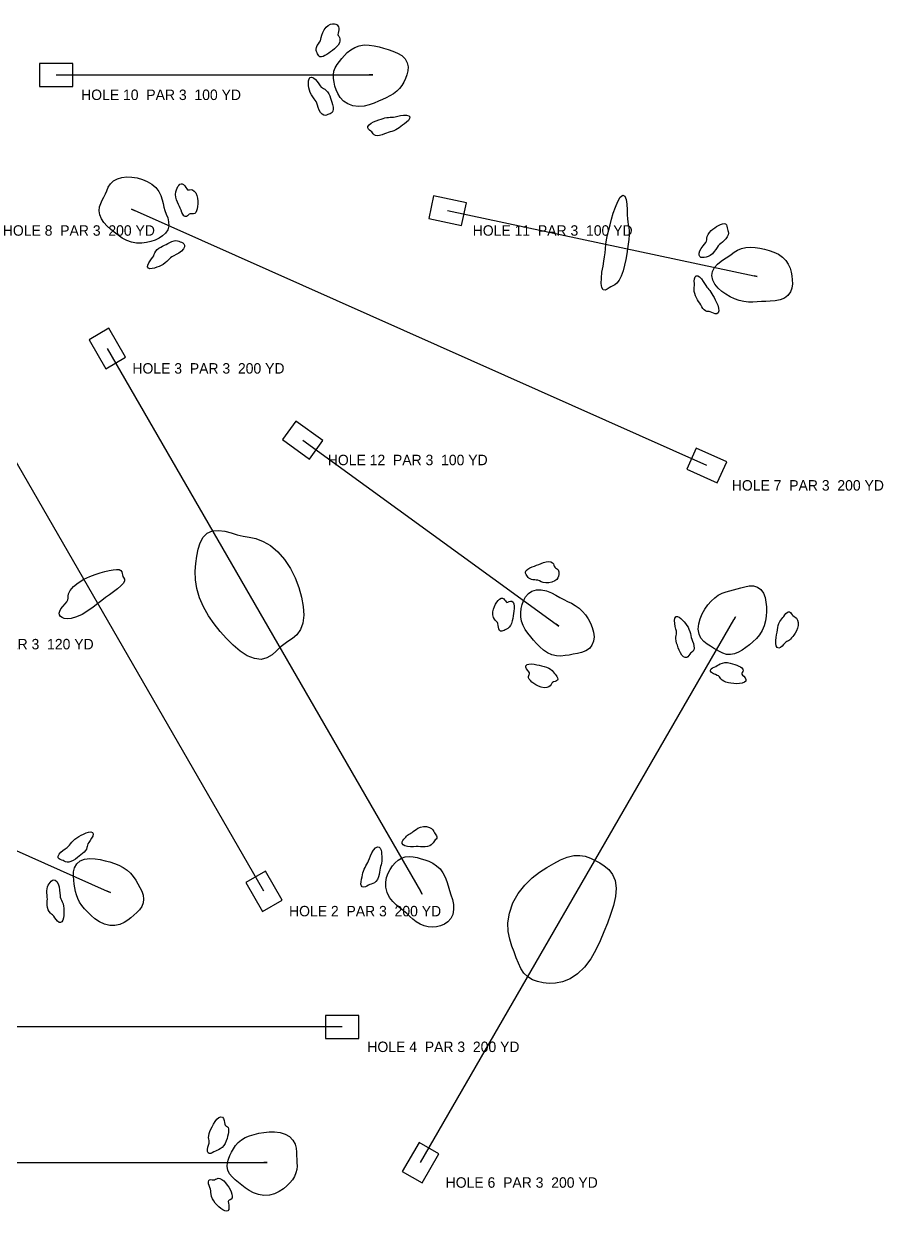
# Model space of a CAD drawing. Extents: x 425811 to 428363, y 1577263 to 1578528.
# Drawn here: x 427540 to 428363, y 1577265 to 1578402 of the extents above; entities that cross this region are included whole.
import ezdxf

# ---------------------------------------------------------------- set-up
doc = ezdxf.new("R2010")
doc.units = 21
for name, color, linetype, true_color in [('L-GOLF-ANNO', 7, 'Continuous', 0xffd23c), ('L-GOLF-BNKR', 7, 'Continuous', 0xd8c088), ('L-GOLF-CL', 7, 'Continuous', 0xffffff), ('L-GOLF-FLAG', 7, 'Continuous', 0xe0262b), ('L-GOLF-GRN', 7, 'Continuous', 0x36b84a), ('L-GOLF-TEE', 7, 'Continuous', 0x8fd16a), ('L-GOLF-WATR', 7, 'Continuous', 0x2b6f9a)]:
    doc.layers.add(name, color=color, linetype=linetype, true_color=true_color)

msp = doc.modelspace()

# ---------------------------------------------------------------- linework, layer by layer
at = {"layer": 'L-GOLF-BNKR'}
for points, elevation in [([(427821.7, 1578372.8), (427821.2, 1578373.8), (427820.7, 1578374.8), (427820.4, 1578375.9), (427820.3, 1578377.3), (427820.7, 1578378.9), (427821.5, 1578380.6), (427822.5, 1578382.3), (427823.5, 1578383.9), (427824.4, 1578385.3), (427824.9, 1578386.8), (427825.3, 1578388.5), (427825.8, 1578390.6), (427826.7, 1578393.1), (427828.1, 1578395.7), (427829.9, 1578398.1), (427832, 1578399.9), (427834.1, 1578401.1), (427836.1, 1578401.5), (427837.8, 1578401.4), (427839.2, 1578401), (427840.4, 1578400.4), (427841.3, 1578399.6), (427841.9, 1578398.5), (427842.2, 1578397.2), (427842.2, 1578395.6), (427841.8, 1578394), (427841.4, 1578392.5), (427841.2, 1578391.3), (427841.4, 1578390.4), (427842, 1578389.5), (427842.7, 1578388.5), (427843.2, 1578387), (427843.2, 1578385.2), (427842.6, 1578383.1), (427841.4, 1578381), (427839.7, 1578379), (427837.8, 1578377.4), (427835.9, 1578376), (427834.2, 1578374.7), (427832.4, 1578373.5), (427830.6, 1578372.2), (427828.8, 1578371), (427827, 1578370.1), (427825.4, 1578369.8), (427824, 1578370), (427823, 1578370.8), (427822.3, 1578371.7), (427821.7, 1578372.8)], 73.4), ([(427832.6, 1578314.9), (427831.5, 1578314.5), (427830.4, 1578314.1), (427829.1, 1578313.8), (427827.7, 1578314), (427826.2, 1578314.9), (427824.7, 1578316.6), (427823.4, 1578318.8), (427822.3, 1578321.3), (427821.6, 1578323.6), (427821, 1578325.5), (427820.3, 1578327), (427819.5, 1578328.3), (427818.4, 1578329.7), (427817.1, 1578331.4), (427815.8, 1578333.4), (427814.8, 1578335.6), (427814, 1578337.9), (427813.5, 1578340.2), (427813.2, 1578342.4), (427813.1, 1578344.7), (427813.2, 1578346.8), (427813.7, 1578348.7), (427814.6, 1578350), (427816, 1578350.4), (427817.7, 1578349.8), (427819.6, 1578348.3), (427821.5, 1578346.2), (427823, 1578344), (427824.3, 1578342.2), (427825.3, 1578340.9), (427826.4, 1578340.1), (427827.5, 1578339.5), (427828.8, 1578338.8), (427830.1, 1578337.7), (427831.4, 1578336.2), (427832.5, 1578334.4), (427833.4, 1578332.5), (427834.1, 1578330.4), (427834.8, 1578328.4), (427835.4, 1578326.3), (427836.1, 1578324.1), (427836.6, 1578321.8), (427836.7, 1578319.7), (427836.5, 1578317.9), (427835.8, 1578316.6), (427834.8, 1578315.8), (427833.7, 1578315.3), (427832.6, 1578314.9)], 73.2), ([(427910, 1578312.3), (427909.8, 1578310.7), (427908.7, 1578308.9), (427906.9, 1578307.2), (427905, 1578305.7), (427903.2, 1578304.3), (427901.6, 1578303.1), (427900, 1578302), (427898.4, 1578300.9), (427896.7, 1578299.9), (427894.8, 1578299.1), (427892.9, 1578298.5), (427891.1, 1578298), (427889.4, 1578297.4), (427887.6, 1578296.8), (427885.7, 1578296), (427883.5, 1578295.2), (427881.2, 1578294.5), (427879, 1578294.3), (427877.2, 1578294.5), (427875.8, 1578295.2), (427875, 1578296.1), (427874.3, 1578297), (427873.7, 1578297.9), (427872.7, 1578298.7), (427871.6, 1578299.6), (427870.5, 1578300.6), (427869.9, 1578301.8), (427870, 1578303.3), (427871.1, 1578304.9), (427873, 1578306.4), (427875.4, 1578307.7), (427877.9, 1578308.7), (427880.3, 1578309.5), (427882.5, 1578310.2), (427884.4, 1578310.8), (427886.3, 1578311.3), (427888.1, 1578311.7), (427889.8, 1578311.9), (427891.4, 1578312), (427892.9, 1578312), (427894.4, 1578312.1), (427896.2, 1578312.5), (427898.5, 1578313), (427901.2, 1578313.6), (427904.1, 1578314.1), (427906.9, 1578314.1), (427909, 1578313.5), (427910, 1578312.3)], 73.8), ([(427693.4, 1578247.6), (427694.6, 1578246.3), (427695.6, 1578244.8), (427696.5, 1578243.5), (427697.3, 1578242.6), (427698.1, 1578242.4), (427699.2, 1578242.5), (427700.6, 1578242.7), (427702.1, 1578242.4), (427703.7, 1578241.3), (427705.2, 1578239.5), (427706.2, 1578237.1), (427706.8, 1578234.4), (427707.1, 1578231.6), (427707, 1578229), (427706.8, 1578226.6), (427706.4, 1578224.4), (427705.9, 1578222.5), (427705.1, 1578220.9), (427704.1, 1578219.9), (427703, 1578219.4), (427701.8, 1578219.4), (427700.7, 1578219.6), (427699.7, 1578219.6), (427698.9, 1578219.3), (427698.1, 1578218.6), (427697.2, 1578217.7), (427696.2, 1578217), (427695, 1578217), (427693.8, 1578217.7), (427692.7, 1578219.1), (427691.7, 1578220.9), (427691, 1578223), (427690.3, 1578224.9), (427689.5, 1578226.7), (427688.6, 1578228.6), (427687.6, 1578230.6), (427686.7, 1578233), (427686, 1578235.5), (427685.8, 1578238.1), (427685.9, 1578240.5), (427686.5, 1578242.6), (427687.2, 1578244.2), (427688, 1578245.6), (427688.9, 1578246.8), (427689.9, 1578247.8), (427691, 1578248.3), (427692.2, 1578248.3), (427693.4, 1578247.6)], 75.2), ([(428118.5, 1578186), (428117.8, 1578181.1), (428116.9, 1578175.9), (428115.8, 1578170.4), (428114.3, 1578164.9), (428112.5, 1578159.9), (428110.5, 1578155.9), (428108.4, 1578153.3), (428106.4, 1578151.7), (428104.5, 1578150.7), (428102.7, 1578149.8), (428100.9, 1578148.6), (428099, 1578147.3), (428097, 1578146.4), (428095.2, 1578146.8), (428094, 1578148.9), (428093.4, 1578152.8), (428093.5, 1578158.1), (428094.1, 1578163.8), (428095.1, 1578169.4), (428096, 1578174.3), (428096.6, 1578178.5), (428097.1, 1578182.3), (428097.4, 1578186.2), (428097.8, 1578190.4), (428098.4, 1578194.8), (428099.3, 1578199.5), (428100.5, 1578204.2), (428101.8, 1578209.1), (428103.2, 1578214.4), (428104.9, 1578220.1), (428106.9, 1578226), (428109.2, 1578231.4), (428111.6, 1578235.5), (428114, 1578237.3), (428115.9, 1578236.6), (428117.3, 1578233.4), (428118, 1578228.7), (428118.2, 1578223.4), (428118.3, 1578218.7), (428118.4, 1578214.8), (428118.8, 1578211.9), (428119.3, 1578209.3), (428119.8, 1578206.5), (428120.1, 1578203.2), (428120.1, 1578199.4), (428119.8, 1578195.1), (428119.2, 1578190.6), (428118.5, 1578186)], 71), ([(428187.7, 1578178.7), (428187, 1578180), (428187.1, 1578181.8), (428187.9, 1578184.1), (428189.2, 1578186.5), (428190.9, 1578188.8), (428192.4, 1578190.6), (428193.5, 1578192.1), (428194.1, 1578193.4), (428194.4, 1578194.6), (428194.5, 1578196.1), (428194.9, 1578197.9), (428195.7, 1578199.8), (428196.9, 1578201.8), (428198.5, 1578203.5), (428200.2, 1578205), (428202, 1578206.2), (428203.8, 1578207.3), (428205.7, 1578208.4), (428207.6, 1578209.4), (428209.4, 1578210), (428211.1, 1578210.3), (428212.4, 1578209.9), (428213.3, 1578209), (428213.8, 1578207.7), (428214.1, 1578206.3), (428214.3, 1578204.9), (428214.5, 1578203.7), (428214.9, 1578202.5), (428215.1, 1578201.1), (428214.9, 1578199.5), (428214.1, 1578197.6), (428212.8, 1578195.7), (428211.1, 1578193.9), (428209.4, 1578192.5), (428207.8, 1578191.3), (428206.5, 1578190.1), (428205.4, 1578188.9), (428204.3, 1578187.3), (428203.1, 1578185.4), (428201.6, 1578183.4), (428199.8, 1578181.4), (428197.8, 1578179.8), (428195.8, 1578178.7), (428193.9, 1578178), (428192.1, 1578177.7), (428190.4, 1578177.6), (428188.9, 1578177.9), (428187.7, 1578178.7)], 70.6), ([(427691.4, 1578192.3), (427692.7, 1578191.7), (427693.8, 1578190.8), (427694.4, 1578189.5), (427694.3, 1578187.9), (427693.3, 1578185.9), (427691.4, 1578183.9), (427689, 1578182), (427686.4, 1578180.5), (427684.1, 1578179.3), (427682.3, 1578178.4), (427681, 1578177.5), (427679.8, 1578176.5), (427678.7, 1578175.2), (427677.3, 1578173.8), (427675.7, 1578172.5), (427673.9, 1578171.2), (427672, 1578170.2), (427670, 1578169.2), (427667.8, 1578168.4), (427665.6, 1578167.6), (427663.3, 1578167.1), (427661.2, 1578167), (427659.7, 1578167.5), (427658.9, 1578168.7), (427659.1, 1578170.5), (427660, 1578172.6), (427661.4, 1578174.6), (427662.8, 1578176.5), (427664, 1578178), (427664.8, 1578179.4), (427665.3, 1578180.8), (427665.9, 1578182.2), (427666.8, 1578183.8), (427668.1, 1578185.3), (427669.8, 1578186.6), (427671.6, 1578187.7), (427673.4, 1578188.6), (427675.2, 1578189.4), (427676.8, 1578190.2), (427678.5, 1578191.1), (427680.4, 1578192.1), (427682.3, 1578193), (427684.3, 1578193.6), (427686, 1578193.9), (427687.6, 1578193.8), (427688.9, 1578193.4), (427690.1, 1578192.9), (427691.4, 1578192.3)], 75), ([(428199.2, 1578125.1), (428197.8, 1578125.7), (428196.7, 1578125.9), (428195.6, 1578126), (428194.5, 1578126.2), (428193.2, 1578126.7), (428192, 1578127.6), (428190.7, 1578129), (428189.6, 1578130.6), (428188.6, 1578132.3), (428187.7, 1578134), (428186.6, 1578135.5), (428185.5, 1578137.2), (428184.5, 1578139.1), (428183.5, 1578141.1), (428182.9, 1578143.2), (428182.5, 1578145.3), (428182.5, 1578147.2), (428182.5, 1578149), (428182.6, 1578150.8), (428182.6, 1578152.8), (428182.5, 1578155), (428182.7, 1578157.2), (428183.3, 1578159.1), (428184.3, 1578160.2), (428185.8, 1578160.2), (428187.6, 1578159.1), (428189.4, 1578157.2), (428191, 1578154.9), (428192.3, 1578152.7), (428193.4, 1578150.9), (428194.4, 1578149.4), (428195.3, 1578148.3), (428196.3, 1578147.2), (428197.3, 1578146), (428198.3, 1578144.6), (428199.3, 1578143.1), (428200.3, 1578141.4), (428201.4, 1578139.5), (428202.6, 1578137.3), (428203.8, 1578134.8), (428205, 1578132.1), (428205.7, 1578129.2), (428205.9, 1578126.7), (428205.3, 1578124.8), (428204.1, 1578123.9), (428202.5, 1578123.8), (428200.8, 1578124.4), (428199.2, 1578125.1)], 69.9), ([(428022.8, 1577872.3), (428022.1, 1577873.2), (428021.4, 1577874.2), (428020.9, 1577875.4), (428020.9, 1577876.7), (428021.6, 1577878.1), (428023, 1577879.4), (428025, 1577880.5), (428027.2, 1577881.5), (428029.4, 1577882.3), (428031.5, 1577883.1), (428033.5, 1577884), (428035.7, 1577884.9), (428038, 1577885.8), (428040.5, 1577886.5), (428043, 1577886.7), (428045.1, 1577886.4), (428046.7, 1577885.5), (428047.6, 1577884.4), (428048.1, 1577883.3), (428048.4, 1577882.2), (428048.9, 1577881.4), (428049.6, 1577880.7), (428050.5, 1577880.1), (428051.4, 1577879.5), (428052.1, 1577878.7), (428052.5, 1577877.7), (428052.7, 1577876.7), (428052.7, 1577875.5), (428052.7, 1577874.3), (428052.4, 1577872.8), (428051.9, 1577871.2), (428050.7, 1577869.6), (428048.8, 1577868.1), (428046.2, 1577866.9), (428043.2, 1577866.3), (428040.3, 1577866.2), (428037.7, 1577866.7), (428035.7, 1577867.4), (428034.1, 1577868.1), (428032.6, 1577868.7), (428031.2, 1577868.9), (428029.7, 1577869.1), (428028, 1577869.2), (428026.5, 1577869.5), (428025.2, 1577870), (428024.2, 1577870.7), (428023.5, 1577871.5), (428022.8, 1577872.3)], 68.4), ([(427598, 1577869.7), (427603.6, 1577872.4), (427608.9, 1577874.4), (427613.7, 1577875.8), (427618.1, 1577877), (427622.2, 1577878), (427625.9, 1577878.8), (427629.3, 1577879.2), (427631.9, 1577879), (427633.5, 1577878.1), (427634.4, 1577876.8), (427634.6, 1577875.3), (427634.8, 1577873.8), (427635.3, 1577872.5), (427636, 1577871.3), (427636.7, 1577869.9), (427636.8, 1577868.2), (427635.8, 1577866), (427633.5, 1577863.3), (427630.2, 1577860.4), (427626.3, 1577857.6), (427622.4, 1577854.9), (427618.7, 1577852.3), (427615.2, 1577849.5), (427611.4, 1577846.4), (427607, 1577842.9), (427601.9, 1577839.4), (427596.3, 1577836.1), (427590.8, 1577833.6), (427585.9, 1577832.1), (427582, 1577831.7), (427579.1, 1577832.1), (427577.1, 1577833), (427575.7, 1577834.2), (427574.7, 1577835.6), (427574.4, 1577837.2), (427574.8, 1577839.1), (427576, 1577841.3), (427577.9, 1577843.7), (427579.9, 1577846.1), (427581.6, 1577848.1), (427582.6, 1577849.9), (427582.9, 1577851.6), (427582.8, 1577853.5), (427583.3, 1577855.9), (427584.9, 1577859.1), (427588, 1577862.7), (427592.6, 1577866.3), (427598, 1577869.7)], 71.8), ([(427997, 1577820), (427996, 1577820.7), (427995.3, 1577822.1), (427994.9, 1577823.8), (427994.7, 1577825.6), (427994.4, 1577827.2), (427994, 1577828.3), (427993.2, 1577829.2), (427992.2, 1577830.1), (427991.1, 1577831.4), (427990.2, 1577833.2), (427989.7, 1577835.6), (427989.7, 1577838.4), (427990.2, 1577841.1), (427991.1, 1577843.7), (427992.2, 1577846), (427993.5, 1577847.9), (427994.8, 1577849.5), (427996.1, 1577850.8), (427997.5, 1577851.5), (427998.8, 1577851.6), (428000, 1577851.1), (428000.9, 1577850.1), (428001.7, 1577848.9), (428002.4, 1577848), (428003.1, 1577847.6), (428004, 1577847.8), (428005.2, 1577848.3), (428006.5, 1577848.8), (428007.9, 1577848.7), (428009, 1577847.9), (428009.8, 1577846.3), (428010.1, 1577844.1), (428010, 1577841.7), (428009.7, 1577839.3), (428009.4, 1577836.9), (428009, 1577834.6), (428008.7, 1577832.2), (428008.1, 1577829.8), (428007.4, 1577827.5), (428006.4, 1577825.4), (428005.2, 1577823.9), (428003.9, 1577822.7), (428002.7, 1577822), (428001.5, 1577821.4), (428000.3, 1577820.8), (427999.2, 1577820.2), (427998.1, 1577819.9), (427997, 1577820)], 69), ([(428273.5, 1577838.5), (428274.5, 1577837.8), (428275.4, 1577836.8), (428276.1, 1577835.8), (428277, 1577834.9), (428278, 1577834.2), (428279.2, 1577833.5), (428280.4, 1577832.4), (428281.4, 1577830.7), (428281.9, 1577828.4), (428281.9, 1577825.6), (428281.3, 1577822.8), (428280.3, 1577820.2), (428279.1, 1577818.1), (428277.8, 1577816.3), (428276.7, 1577814.8), (428275.7, 1577813.5), (428274.7, 1577812.4), (428273.7, 1577811.5), (428272.8, 1577810.9), (428271.9, 1577810.4), (428271, 1577810.1), (428270.1, 1577809.5), (428269.2, 1577808.6), (428268, 1577807.2), (428266.6, 1577805.7), (428265.1, 1577804.4), (428263.4, 1577803.8), (428262, 1577804.3), (428261, 1577805.9), (428260.5, 1577808.3), (428260.5, 1577811.1), (428260.8, 1577814), (428261.3, 1577816.6), (428261.7, 1577819), (428262.1, 1577821.2), (428262.4, 1577823.4), (428262.9, 1577825.5), (428263.6, 1577827.5), (428264.4, 1577829.2), (428265.4, 1577830.7), (428266.4, 1577831.9), (428267.3, 1577833), (428268.3, 1577834.2), (428269.2, 1577835.5), (428270.2, 1577836.8), (428271.3, 1577837.9), (428272.4, 1577838.5), (428273.5, 1577838.5)], 66.8), ([(428178.1, 1577797.9), (428177.3, 1577796.7), (428176.4, 1577795.5), (428175.2, 1577794.7), (428173.7, 1577794.7), (428172.2, 1577795.5), (428170.6, 1577797.2), (428169.2, 1577799.4), (428168.1, 1577801.8), (428167.1, 1577804.2), (428166.3, 1577806.5), (428165.6, 1577808.6), (428165.2, 1577810.7), (428164.9, 1577812.7), (428164.9, 1577814.4), (428165.1, 1577816), (428165.4, 1577817.3), (428165.5, 1577818.6), (428165.4, 1577820.1), (428164.9, 1577822), (428164.3, 1577824.6), (428163.8, 1577827.5), (428163.6, 1577830.3), (428164, 1577832.6), (428165, 1577834), (428166.4, 1577834.2), (428168.1, 1577833.5), (428169.7, 1577832.2), (428171.3, 1577830.6), (428172.7, 1577828.9), (428174.1, 1577827.3), (428175.3, 1577825.6), (428176.5, 1577823.8), (428177.4, 1577821.8), (428178.1, 1577819.7), (428178.7, 1577817.7), (428179.1, 1577815.8), (428179.5, 1577814), (428180.1, 1577812.3), (428180.9, 1577810.4), (428181.6, 1577808.3), (428182.2, 1577806), (428182.4, 1577803.9), (428182.2, 1577802.2), (428181.5, 1577801), (428180.6, 1577800.2), (428179.7, 1577799.6), (428178.8, 1577798.9), (428178.1, 1577797.9)], 67.5), ([(428228.1, 1577778.9), (428228.8, 1577778), (428230, 1577776.9), (428231.2, 1577775.4), (428231.9, 1577773.9), (428231.7, 1577772.3), (428230.5, 1577771.1), (428228.4, 1577770.2), (428225.9, 1577769.8), (428223.1, 1577769.7), (428220.3, 1577769.9), (428217.6, 1577770.2), (428215.1, 1577770.7), (428212.8, 1577771.3), (428210.8, 1577772.1), (428209.2, 1577773.1), (428208, 1577774.3), (428207.2, 1577775.3), (428206.6, 1577776.3), (428205.7, 1577777.1), (428204.5, 1577777.7), (428202.8, 1577778.4), (428200.8, 1577779.3), (428199.1, 1577780.4), (428198.1, 1577781.6), (428197.9, 1577782.8), (428198.6, 1577783.9), (428199.9, 1577784.8), (428201.5, 1577785.6), (428203, 1577786.3), (428204.4, 1577787.1), (428205.8, 1577787.9), (428207.4, 1577788.8), (428209.4, 1577789.5), (428211.7, 1577789.9), (428214.3, 1577789.9), (428216.8, 1577789.5), (428219.2, 1577788.9), (428221.3, 1577788.2), (428223.3, 1577787.4), (428225.1, 1577786.6), (428226.7, 1577785.8), (428228.1, 1577784.8), (428228.9, 1577783.7), (428229.2, 1577782.6), (428228.9, 1577781.5), (428228.4, 1577780.6), (428228, 1577779.7), (428228.1, 1577778.9)], 67.2), ([(428051.4, 1577773.2), (428050.4, 1577772.5), (428049.1, 1577771.9), (428047.8, 1577771.4), (428046.8, 1577770.9), (428046.1, 1577770.1), (428045.5, 1577769), (428044.6, 1577767.8), (428043.2, 1577766.7), (428041.2, 1577766), (428038.7, 1577765.9), (428035.9, 1577766.4), (428033.2, 1577767.3), (428030.8, 1577768.6), (428028.7, 1577770), (428027, 1577771.3), (428025.6, 1577772.7), (428024.5, 1577774), (428023.8, 1577775.3), (428023.7, 1577776.5), (428023.9, 1577777.6), (428024.4, 1577778.5), (428024.7, 1577779.3), (428024.7, 1577780.1), (428024.1, 1577781), (428023, 1577782.3), (428021.9, 1577783.8), (428021.2, 1577785.4), (428021.3, 1577786.9), (428022.3, 1577788), (428024.2, 1577788.5), (428026.6, 1577788.6), (428029.1, 1577788.3), (428031.6, 1577787.9), (428034, 1577787.4), (428036.3, 1577786.9), (428038.7, 1577786.3), (428041, 1577785.7), (428043.1, 1577784.7), (428044.9, 1577783.6), (428046.4, 1577782.3), (428047.4, 1577781), (428048.3, 1577779.8), (428049.1, 1577778.7), (428050.1, 1577777.6), (428051, 1577776.5), (428051.6, 1577775.3), (428051.8, 1577774.2), (428051.4, 1577773.2)], 68.3), ([(427905.3, 1577622), (427906.2, 1577622.9), (427907, 1577623.8), (427907.9, 1577624.6), (427908.8, 1577625.3), (427910, 1577626), (427911.1, 1577626.6), (427912.3, 1577627.3), (427913.4, 1577628.1), (427914.5, 1577629.1), (427916, 1577630.3), (427917.9, 1577631.5), (427920.4, 1577632.5), (427923.3, 1577633), (427926.2, 1577632.9), (427928.8, 1577632.2), (427930.8, 1577631), (427932.2, 1577629.7), (427933, 1577628.3), (427933.7, 1577627.1), (427934.3, 1577626), (427935, 1577625), (427935.6, 1577624), (427935.9, 1577623), (427935.8, 1577622), (427935.3, 1577621), (427934.5, 1577620.1), (427933.7, 1577619.2), (427933, 1577618.4), (427932.4, 1577617.4), (427931.6, 1577616.4), (427930.6, 1577615.4), (427929.1, 1577614.5), (427927.1, 1577613.9), (427924.9, 1577613.6), (427922.6, 1577613.6), (427920.4, 1577613.7), (427918.2, 1577613.8), (427916, 1577613.8), (427913.5, 1577613.7), (427910.8, 1577613.7), (427908, 1577613.9), (427905.4, 1577614.5), (427903.6, 1577615.5), (427902.6, 1577616.9), (427902.6, 1577618.3), (427903.3, 1577619.7), (427904.3, 1577620.9), (427905.3, 1577622)], 69), ([(427575.4, 1577601.3), (427574.2, 1577602), (427573.4, 1577603.1), (427573.4, 1577604.6), (427574.2, 1577606.4), (427575.9, 1577608.4), (427577.9, 1577610.2), (427580, 1577611.7), (427581.9, 1577613), (427583.3, 1577614.1), (427584.3, 1577615.2), (427585.3, 1577616.5), (427586.4, 1577617.9), (427587.7, 1577619.3), (427589.3, 1577620.8), (427591.1, 1577622.1), (427593, 1577623.4), (427595.2, 1577624.6), (427597.5, 1577625.8), (427600, 1577626.9), (427602.4, 1577627.7), (427604.6, 1577627.8), (427606.1, 1577627.2), (427606.8, 1577625.9), (427606.5, 1577623.9), (427605.4, 1577621.7), (427604.1, 1577619.6), (427602.8, 1577617.8), (427601.8, 1577616.4), (427601.4, 1577615.2), (427601.2, 1577614), (427600.9, 1577612.8), (427600.4, 1577611.4), (427599.5, 1577609.9), (427598.2, 1577608.5), (427596.7, 1577607.2), (427595.1, 1577605.9), (427593.4, 1577604.6), (427591.7, 1577603.3), (427589.8, 1577601.9), (427587.7, 1577600.6), (427585.6, 1577599.6), (427583.6, 1577599), (427581.8, 1577599), (427580.3, 1577599.3), (427579.1, 1577599.8), (427578, 1577600.4), (427576.7, 1577600.9), (427575.4, 1577601.3)], 69.6), ([(427865.9, 1577574.9), (427864.6, 1577575.1), (427863.7, 1577576.2), (427863.3, 1577577.9), (427863.4, 1577580.1), (427863.7, 1577582.5), (427864.3, 1577584.7), (427864.8, 1577586.7), (427865.2, 1577588.6), (427865.7, 1577590.4), (427866.4, 1577592.1), (427867.2, 1577593.8), (427868, 1577595.4), (427869, 1577596.9), (427869.8, 1577598.4), (427870.6, 1577600.1), (427871.4, 1577602.3), (427872.4, 1577604.9), (427873.8, 1577607.7), (427875.4, 1577610.4), (427877.3, 1577612.5), (427879.1, 1577613.5), (427880.7, 1577613.3), (427881.8, 1577612.2), (427882.5, 1577610.4), (427882.8, 1577608.3), (427883.1, 1577606.4), (427883.2, 1577604.7), (427883.4, 1577603.1), (427883.4, 1577601.5), (427883.3, 1577599.8), (427883, 1577598), (427882.5, 1577596.3), (427882, 1577594.6), (427881.6, 1577593), (427881.4, 1577591.3), (427881.1, 1577589.3), (427880.7, 1577587.1), (427880, 1577584.7), (427879, 1577582.4), (427877.6, 1577580.5), (427876.1, 1577579.1), (427874.6, 1577578.3), (427873.1, 1577577.8), (427871.8, 1577577.4), (427870.5, 1577576.8), (427869, 1577576), (427867.5, 1577575.3), (427865.9, 1577574.9)], 69.3), ([(427574.2, 1577541.2), (427572.7, 1577542.3), (427571.4, 1577543.9), (427570.1, 1577545.6), (427569.1, 1577547.1), (427568, 1577548.3), (427567, 1577549.2), (427565.9, 1577550.2), (427564.8, 1577551.6), (427563.8, 1577553.3), (427563.2, 1577555.4), (427562.9, 1577557.7), (427562.8, 1577559.8), (427562.9, 1577561.8), (427563, 1577563.6), (427562.9, 1577565.3), (427562.7, 1577567.3), (427562.5, 1577569.4), (427562.5, 1577571.5), (427562.7, 1577573.5), (427563.2, 1577575.3), (427563.9, 1577576.8), (427564.7, 1577578.1), (427565.6, 1577579.4), (427566.6, 1577580.6), (427567.8, 1577581.6), (427569.1, 1577582.1), (427570.6, 1577581.8), (427572, 1577580.4), (427573.3, 1577578.1), (427574.2, 1577575.2), (427574.7, 1577572.1), (427575, 1577569.3), (427575.1, 1577567.1), (427575.4, 1577565.4), (427575.8, 1577563.9), (427576.5, 1577562.5), (427577.3, 1577560.8), (427578, 1577558.9), (427578.5, 1577556.8), (427578.8, 1577554.7), (427578.9, 1577552.5), (427578.8, 1577550.2), (427578.7, 1577547.9), (427578.4, 1577545.6), (427577.8, 1577543.4), (427576.9, 1577541.8), (427575.7, 1577541), (427574.2, 1577541.2)], 69.7), ([(427716.9, 1577320.5), (427716.3, 1577321.9), (427716.3, 1577323.9), (427716.8, 1577326.1), (427717.3, 1577328.1), (427717.8, 1577329.8), (427717.9, 1577331.2), (427717.8, 1577332.4), (427717.6, 1577333.7), (427717.4, 1577335.2), (427717.5, 1577337), (427718, 1577339), (427718.7, 1577341.1), (427719.6, 1577343.3), (427720.7, 1577345.6), (427722, 1577348), (427723.6, 1577350.5), (427725.4, 1577352.7), (427727.3, 1577354.3), (427729.1, 1577355), (427730.7, 1577354.7), (427731.8, 1577353.4), (427732.3, 1577351.6), (427732.6, 1577349.6), (427732.8, 1577348.1), (427733.1, 1577347), (427733.8, 1577346.5), (427734.6, 1577346.1), (427735.5, 1577345.6), (427736.2, 1577344.8), (427736.6, 1577343.5), (427736.6, 1577342), (427736.4, 1577340.2), (427736.1, 1577338.4), (427735.6, 1577336.4), (427735.1, 1577334.3), (427734.3, 1577332), (427733.3, 1577329.7), (427731.9, 1577327.6), (427730.3, 1577325.8), (427728.6, 1577324.4), (427726.9, 1577323.6), (427725.4, 1577322.9), (427723.9, 1577322.3), (427722.5, 1577321.5), (427720.9, 1577320.7), (427719.4, 1577320), (427717.9, 1577319.9), (427716.9, 1577320.5)], 67.1), ([(427736.7, 1577270.5), (427736.9, 1577268.3), (427736.7, 1577266.4), (427735.9, 1577265.1), (427734.5, 1577264.7), (427732.8, 1577265), (427731, 1577266), (427729.1, 1577267.4), (427727.3, 1577268.9), (427725.5, 1577270.6), (427723.8, 1577272.4), (427722.3, 1577274.5), (427721.1, 1577276.7), (427720.2, 1577278.8), (427719.8, 1577280.9), (427719.6, 1577282.7), (427719.4, 1577284.3), (427719.1, 1577285.8), (427718.6, 1577287.4), (427717.9, 1577289.2), (427717.4, 1577291), (427717.2, 1577292.8), (427717.5, 1577294.1), (427718.3, 1577294.8), (427719.5, 1577295), (427720.8, 1577294.9), (427722, 1577294.8), (427723, 1577294.9), (427724, 1577295.3), (427725.2, 1577295.8), (427726.5, 1577296.2), (427728.2, 1577296), (427730, 1577295.2), (427731.9, 1577293.8), (427733.6, 1577291.9), (427735.2, 1577289.8), (427736.7, 1577287.6), (427737.9, 1577285.4), (427738.9, 1577283.2), (427739.7, 1577281.1), (427740, 1577279.1), (427739.8, 1577277.5), (427739, 1577276.3), (427738, 1577275.6), (427737, 1577275.2), (427736.3, 1577274.7), (427736.1, 1577273.9), (427736.3, 1577272.4), (427736.7, 1577270.5)], 67.7)]:
    msp.add_lwpolyline(points, close=True, dxfattribs=dict(at, elevation=elevation))
at = {"layer": 'L-GOLF-CL'}
for p, q in [((427571.3, 1578352.5, 74.2), (427871.3, 1578352.5, 75.6)), ((428194.4, 1577978.6, 70.1), (427646.3, 1578222.6, 76)), ((427946.3, 1578222.6, 74.8), (428239.7, 1578160.2, 71.3)), ((427770.4, 1577571, 71.6), (427470.4, 1578090.6, 72.2)), ((427620.4, 1578090.6, 74.9), (427920.4, 1577571, 70.7)), ((427807.5, 1578002.9, 75.3), (428050.2, 1577826.6, 69.8)), ((427920.4, 1577311.2, 68.9), (428220.4, 1577830.8, 69)), ((427072.3, 1577815.1, 73.1), (427620.4, 1577571, 70.9)), ((427845.4, 1577441.1, 69.4), (427245.4, 1577441.1, 75)), ((427170.4, 1577311.2, 76.2), (427770.4, 1577311.2, 69.2))]:
    msp.add_line(p, q, dxfattribs=at)
at = {"layer": 'L-GOLF-FLAG'}
for p, q in [((427871.3, 1578352.5, 75.6), (427871.3, 1578352.5, 83.6)), ((427646.3, 1578222.6, 76), (427646.3, 1578222.6, 84)), ((428239.7, 1578160.2, 71.3), (428239.7, 1578160.2, 79.3)), ((428050.2, 1577826.6, 69.8), (428050.2, 1577826.6, 77.8)), ((428220.4, 1577830.8, 69), (428220.4, 1577830.8, 77)), ((427620.4, 1577571, 70.9), (427620.4, 1577571, 78.9)), ((427920.4, 1577571, 70.7), (427920.4, 1577571, 78.7)), ((427770.4, 1577311.2, 69.2), (427770.4, 1577311.2, 77.2))]:
    msp.add_line(p, q, dxfattribs=at)
for points in [[(427871.3, 1578352.5, 83.6), (427874.5, 1578352.5, 82.6), (427871.3, 1578352.5, 81.6)], [(427646.3, 1578222.6, 84), (427643.4, 1578223.9, 83), (427646.3, 1578222.6, 82)], [(428239.7, 1578160.2, 79.3), (428242.8, 1578159.5, 78.3), (428239.7, 1578160.2, 77.3)], [(428050.2, 1577826.6, 77.8), (428052.8, 1577824.7, 76.8), (428050.2, 1577826.6, 75.8)], [(428220.4, 1577830.8, 77), (428222, 1577833.6, 76), (428220.4, 1577830.8, 75)], [(427620.4, 1577571, 78.9), (427623.3, 1577569.7, 77.9), (427620.4, 1577571, 76.9)], [(427920.4, 1577571, 78.7), (427922, 1577568.2, 77.7), (427920.4, 1577571, 76.7)], [(427770.4, 1577311.2, 77.2), (427773.6, 1577311.2, 76.2), (427770.4, 1577311.2, 75.2)]]:
    msp.add_3dface(points, dxfattribs=at)
at = {"layer": 'L-GOLF-GRN'}
for points, elevation in [([(427907.3, 1578352.5), (427905.9, 1578349), (427904.2, 1578345.6), (427902.3, 1578342.5), (427900.1, 1578339.6), (427897.5, 1578336.9), (427894.4, 1578334.5), (427891, 1578332.5), (427887.4, 1578330.7), (427883.8, 1578329.1), (427880, 1578327.4), (427875.9, 1578325.6), (427871.3, 1578323.9), (427866.2, 1578322.7), (427860.9, 1578322.2), (427855.5, 1578322.9), (427850.6, 1578324.7), (427846.6, 1578327.4), (427843.5, 1578330.9), (427841.3, 1578334.6), (427839.7, 1578338.3), (427838.4, 1578341.9), (427837.5, 1578345.5), (427836.9, 1578349), (427836.9, 1578352.5), (427837.4, 1578356), (427838.7, 1578359.3), (427840.5, 1578362.4), (427842.6, 1578365.4), (427844.9, 1578368.2), (427847.4, 1578371.1), (427850.2, 1578373.9), (427853.5, 1578376.5), (427857.3, 1578378.8), (427861.7, 1578380.4), (427866.4, 1578381.2), (427871.3, 1578381.1), (427876, 1578380.5), (427880.6, 1578379.4), (427885, 1578378.2), (427889.4, 1578376.9), (427893.9, 1578375.4), (427898.3, 1578373.5), (427902.3, 1578371), (427905.5, 1578367.8), (427907.6, 1578364.2), (427908.4, 1578360.2), (427908.2, 1578356.3), (427907.3, 1578352.5)], 75.6), ([(427617.1, 1578235.6), (427618.5, 1578238.6), (427619.8, 1578241.7), (427621.3, 1578245), (427623.4, 1578248.2), (427626.3, 1578251), (427630, 1578253.1), (427634.3, 1578254.4), (427639.1, 1578254.9), (427644, 1578254.7), (427649, 1578253.9), (427654, 1578252.5), (427658.7, 1578250.5), (427663.1, 1578247.9), (427666.8, 1578244.6), (427669.8, 1578240.9), (427671.8, 1578237), (427673, 1578233.1), (427673.8, 1578229.4), (427674.6, 1578226), (427675.6, 1578222.7), (427676.9, 1578219.3), (427678.2, 1578215.7), (427679.1, 1578211.8), (427679.2, 1578208), (427678.2, 1578204.3), (427676.2, 1578201), (427673.4, 1578198.4), (427669.9, 1578196.2), (427666.2, 1578194.4), (427662.1, 1578193), (427657.8, 1578192), (427653.3, 1578191.4), (427648.5, 1578191.5), (427643.7, 1578192.5), (427639, 1578194.1), (427634.7, 1578196.4), (427630.7, 1578199.1), (427627, 1578201.9), (427623.5, 1578204.8), (427620.2, 1578207.9), (427617.2, 1578211.2), (427614.8, 1578214.8), (427613.1, 1578218.6), (427612.6, 1578222.5), (427613, 1578226.2), (427614.1, 1578229.6), (427615.6, 1578232.7), (427617.1, 1578235.6)], 76), ([(428276.4, 1578152.4), (428275.9, 1578148.5), (428274.6, 1578144.8), (428272.2, 1578141.5), (428268.8, 1578138.9), (428264.6, 1578137.1), (428259.9, 1578136.2), (428255.3, 1578135.8), (428250.9, 1578135.6), (428246.8, 1578135.5), (428242.8, 1578135.3), (428238.6, 1578135.1), (428234.4, 1578135.1), (428229.9, 1578135.5), (428225.5, 1578136.5), (428221.1, 1578138.1), (428216.9, 1578140.1), (428212.8, 1578142.5), (428208.9, 1578145.3), (428205.3, 1578148.5), (428202.2, 1578152.1), (428200.1, 1578156.1), (428199.3, 1578160.4), (428199.9, 1578164.5), (428201.9, 1578168.2), (428204.8, 1578171.4), (428208.1, 1578174.1), (428211.5, 1578176.4), (428214.7, 1578178.5), (428217.7, 1578180.6), (428220.7, 1578182.8), (428224, 1578184.7), (428227.8, 1578186.3), (428231.9, 1578187.3), (428236.3, 1578187.6), (428240.8, 1578187.4), (428245.3, 1578186.7), (428249.8, 1578185.7), (428254.3, 1578184.5), (428258.7, 1578182.9), (428263, 1578180.8), (428266.9, 1578178.1), (428270.1, 1578175), (428272.5, 1578171.4), (428274.2, 1578167.6), (428275.2, 1578163.8), (428275.9, 1578160.1), (428276.3, 1578156.3), (428276.4, 1578152.4)], 71.3), ([(428082, 1577803.5), (428078.5, 1577801.2), (428074.6, 1577799.7), (428070.6, 1577798.7), (428066.6, 1577797.9), (428062.8, 1577797.2), (428058.9, 1577796.6), (428054.8, 1577796.2), (428050.5, 1577796.5), (428046.1, 1577797.5), (428041.9, 1577799.3), (428038, 1577801.9), (428034.5, 1577805), (428031.4, 1577808.2), (428028.6, 1577811.4), (428025.8, 1577814.7), (428023.1, 1577818.1), (428020.6, 1577821.7), (428018.5, 1577825.6), (428017.1, 1577829.6), (428016.4, 1577833.7), (428016.3, 1577837.7), (428016.8, 1577841.6), (428017.7, 1577845.5), (428019, 1577849.2), (428020.9, 1577852.8), (428023.6, 1577856), (428027, 1577858.3), (428031.3, 1577859.6), (428036, 1577859.7), (428041, 1577858.6), (428045.6, 1577856.7), (428049.9, 1577854.5), (428053.8, 1577852.3), (428057.4, 1577850.3), (428061.1, 1577848.5), (428064.8, 1577846.7), (428068.5, 1577844.5), (428072.2, 1577842), (428075.5, 1577838.9), (428078.4, 1577835.5), (428080.9, 1577831.7), (428083, 1577827.7), (428084.7, 1577823.5), (428085.9, 1577819.1), (428086.5, 1577814.7), (428086.1, 1577810.5), (428084.5, 1577806.7), (428082, 1577803.5)], 69.8), ([(428239.1, 1577863.3), (428243, 1577862.1), (428246.3, 1577859.8), (428248.7, 1577856.4), (428250.2, 1577852.3), (428251.1, 1577847.9), (428251.5, 1577843.4), (428251.6, 1577838.9), (428251.3, 1577834.4), (428250.7, 1577829.8), (428249.4, 1577825.2), (428247.5, 1577820.7), (428244.9, 1577816.6), (428241.9, 1577813), (428238.6, 1577809.8), (428235.3, 1577807), (428231.9, 1577804.3), (428228.4, 1577801.9), (428224.7, 1577799.8), (428220.9, 1577798.3), (428217, 1577797.6), (428213.3, 1577797.8), (428209.9, 1577798.8), (428206.7, 1577800.4), (428203.8, 1577802.1), (428200.9, 1577803.8), (428197.9, 1577805.6), (428194.7, 1577807.5), (428191.6, 1577810), (428188.9, 1577813.2), (428187.1, 1577817.3), (428186.3, 1577821.9), (428186.7, 1577826.9), (428188.1, 1577831.9), (428190.1, 1577836.7), (428192.7, 1577841.1), (428195.5, 1577845.2), (428198.6, 1577848.8), (428202, 1577852), (428205.5, 1577854.6), (428209.3, 1577856.5), (428213, 1577857.8), (428216.5, 1577858.7), (428220, 1577859.5), (428223.4, 1577860.4), (428227, 1577861.4), (428230.9, 1577862.6), (428235, 1577863.3), (428239.1, 1577863.3)], 69), ([(427653.3, 1577556.3), (427651.2, 1577553.3), (427648.7, 1577550.6), (427645.9, 1577548.1), (427643, 1577545.7), (427639.9, 1577543.3), (427636.4, 1577541), (427632.4, 1577539.2), (427627.7, 1577538.2), (427622.7, 1577538.3), (427617.6, 1577539.5), (427612.9, 1577541.7), (427608.6, 1577544.5), (427604.9, 1577547.7), (427601.6, 1577550.9), (427598.7, 1577554.1), (427596.1, 1577557.3), (427593.9, 1577560.6), (427592.1, 1577564), (427590.8, 1577567.5), (427589.9, 1577570.9), (427589.3, 1577574.4), (427588.8, 1577577.9), (427588.3, 1577581.5), (427588, 1577585.5), (427588.1, 1577589.6), (427589, 1577593.6), (427591.1, 1577597.2), (427594.4, 1577600), (427598.7, 1577601.8), (427603.6, 1577602.4), (427608.7, 1577602.2), (427613.6, 1577601.4), (427618.3, 1577600.3), (427622.9, 1577599.1), (427627.3, 1577597.7), (427631.5, 1577596), (427635.6, 1577593.9), (427639.3, 1577591.3), (427642.5, 1577588.3), (427645.3, 1577585), (427647.6, 1577581.6), (427649.7, 1577578.2), (427651.6, 1577574.7), (427653.3, 1577571.1), (427654.6, 1577567.3), (427655.1, 1577563.5), (427654.7, 1577559.8), (427653.3, 1577556.3)], 70.9), ([(427939.5, 1577537.9), (427935.6, 1577537), (427931.7, 1577536.7), (427927.7, 1577536.9), (427923.8, 1577537.8), (427919.9, 1577539.4), (427916.3, 1577541.6), (427913, 1577544.2), (427910, 1577547), (427907.1, 1577549.7), (427904.1, 1577552.2), (427900.8, 1577554.8), (427897.3, 1577557.6), (427893.8, 1577561.1), (427890.7, 1577565.2), (427888.4, 1577569.9), (427887.2, 1577574.8), (427887.1, 1577579.7), (427887.9, 1577584.2), (427889.4, 1577588.3), (427891.3, 1577592), (427893.5, 1577595.3), (427896, 1577598.3), (427898.8, 1577600.9), (427902, 1577602.8), (427905.6, 1577603.9), (427909.4, 1577604.3), (427913.3, 1577603.9), (427917.1, 1577603.2), (427920.9, 1577602.2), (427924.6, 1577601.1), (427928.3, 1577599.8), (427932.1, 1577598), (427935.7, 1577595.5), (427939, 1577592.4), (427941.7, 1577588.6), (427943.8, 1577584.5), (427945.4, 1577580.3), (427946.8, 1577576.1), (427948.1, 1577571.9), (427949.5, 1577567.6), (427950.8, 1577563.1), (427951.8, 1577558.2), (427952, 1577553.4), (427951.2, 1577548.8), (427949.4, 1577544.8), (427946.6, 1577541.6), (427943.2, 1577539.4), (427939.5, 1577537.9)], 70.7), ([(427802, 1577311.2), (427802.1, 1577308), (427801.8, 1577304.7), (427801, 1577301.3), (427799.6, 1577298.1), (427797.7, 1577294.9), (427795.2, 1577291.9), (427792.3, 1577289), (427789, 1577286.1), (427785.1, 1577283.5), (427780.6, 1577281.4), (427775.7, 1577280.1), (427770.4, 1577279.8), (427765.2, 1577280.6), (427760.4, 1577282.3), (427756.2, 1577284.6), (427752.5, 1577287.1), (427749.1, 1577289.7), (427745.9, 1577292.2), (427742.8, 1577294.7), (427739.8, 1577297.5), (427737.4, 1577300.6), (427735.8, 1577304), (427735.1, 1577307.6), (427735.4, 1577311.2), (427736.4, 1577314.7), (427737.8, 1577318), (427739.3, 1577321.2), (427741.1, 1577324.4), (427743.2, 1577327.5), (427745.7, 1577330.4), (427748.8, 1577333.1), (427752.5, 1577335.3), (427756.6, 1577337), (427761.1, 1577338.3), (427765.6, 1577339.3), (427770.4, 1577340), (427775.4, 1577340.6), (427780.5, 1577340.6), (427785.8, 1577340.1), (427790.7, 1577338.6), (427795, 1577336.1), (427798.2, 1577332.8), (427800.3, 1577329), (427801.3, 1577325.1), (427801.7, 1577321.3), (427801.7, 1577317.7), (427801.8, 1577314.4), (427802, 1577311.2)], 69.2)]:
    msp.add_lwpolyline(points, close=True, dxfattribs=dict(at, elevation=elevation))
at = {"layer": 'L-GOLF-TEE'}
for points, elevation in [([(427587.3, 1578341.5), (427587.3, 1578363.5), (427555.3, 1578363.5), (427555.3, 1578341.5), (427587.3, 1578341.5)], 74.2), ([(427959.7, 1578208.5), (427964.2, 1578230), (427932.9, 1578236.7), (427928.4, 1578215.2), (427959.7, 1578208.5)], 74.8), ([(427618.9, 1578071.2), (427637.9, 1578082.2), (427621.9, 1578110), (427602.9, 1578099), (427618.9, 1578071.2)], 74.9), ([(427814, 1577984.6), (427826.9, 1578002.4), (427801, 1578021.2), (427788.1, 1578003.4), (427814, 1577984.6)], 75.3), ([(428184.3, 1577995.2), (428175.3, 1577975.1), (428204.5, 1577962), (428213.5, 1577982.1), (428184.3, 1577995.2)], 70.1), ([(427771.9, 1577590.4), (427752.9, 1577579.4), (427768.9, 1577551.6), (427787.9, 1577562.6), (427771.9, 1577590.4)], 71.6), ([(427829.4, 1577452.1), (427829.4, 1577430.1), (427861.4, 1577430.1), (427861.4, 1577452.1), (427829.4, 1577452.1)], 69.4), ([(427937.9, 1577319.6), (427918.9, 1577330.6), (427902.9, 1577302.8), (427921.9, 1577291.8), (427937.9, 1577319.6)], 68.9)]:
    msp.add_lwpolyline(points, close=True, dxfattribs=dict(at, elevation=elevation))
at = {"layer": 'L-GOLF-WATR'}
for points, elevation in [([(427785.7, 1577804.4), (427782.1, 1577800.8), (427778.1, 1577797.3), (427773.3, 1577794.4), (427767.7, 1577793), (427761.2, 1577793.7), (427754.4, 1577796.4), (427747.5, 1577800.9), (427740.9, 1577806.5), (427734.6, 1577812.9), (427728.5, 1577819.7), (427722.7, 1577827), (427717.3, 1577834.8), (427712.5, 1577843.2), (427708.7, 1577851.9), (427706.2, 1577860.8), (427704.9, 1577869.3), (427704.6, 1577877.3), (427705.1, 1577884.7), (427706, 1577891.8), (427707.3, 1577898.4), (427709.2, 1577904.6), (427712.1, 1577910), (427716.1, 1577913.9), (427721.2, 1577916.1), (427726.9, 1577916.5), (427733, 1577915.6), (427739, 1577914), (427744.7, 1577912.4), (427750.4, 1577911.1), (427756.3, 1577910), (427762.7, 1577908.6), (427769.6, 1577906), (427776.8, 1577901.9), (427783.8, 1577896), (427790.2, 1577888.6), (427795.7, 1577880.1), (427800.3, 1577871), (427803.8, 1577861.8), (427806.4, 1577852.7), (427808.1, 1577843.7), (427808.5, 1577835.3), (427807.6, 1577827.8), (427805.3, 1577821.5), (427801.8, 1577816.6), (427797.6, 1577813), (427793.4, 1577810.1), (427789.4, 1577807.4), (427785.7, 1577804.4)], 68.8), ([(428087.5, 1577600.6), (428091.9, 1577598.1), (428096.3, 1577595.3), (428100.5, 1577591.8), (428104.1, 1577587.2), (428106.6, 1577581.2), (428107.6, 1577574), (428107.1, 1577565.9), (428105.2, 1577557.3), (428102.4, 1577548.8), (428099.3, 1577540.5), (428096, 1577532.1), (428092.4, 1577523.7), (428088.3, 1577515), (428083.4, 1577506.4), (428077.4, 1577498.5), (428070.7, 1577492), (428063.6, 1577487.2), (428056.4, 1577484.2), (428049.7, 1577482.9), (428043.4, 1577482.8), (428037.7, 1577483.4), (428032.4, 1577484.6), (428027.4, 1577486.3), (428023, 1577489), (428019.3, 1577492.5), (428016.3, 1577497), (428014, 1577502.1), (428012, 1577507.4), (428010, 1577512.9), (428007.9, 1577518.6), (428005.8, 1577525), (428004.3, 1577532.4), (428004, 1577540.9), (428005.4, 1577550.2), (428008.7, 1577559.8), (428013.9, 1577569), (428020.3, 1577577), (428027.3, 1577583.8), (428034.4, 1577589.2), (428041.3, 1577593.8), (428048, 1577597.7), (428054.5, 1577601), (428060.8, 1577603.6), (428067, 1577605.1), (428072.8, 1577605.4), (428078.1, 1577604.5), (428083, 1577602.8), (428087.5, 1577600.6)], 65.4)]:
    msp.add_lwpolyline(points, close=True, dxfattribs=dict(at, elevation=elevation))

# ---------------------------------------------------------------- texts
at = {"layer": 'L-GOLF-ANNO'}
for s, p in [('HOLE 10  PAR 3  100 YD', (427595.3, 1578328.5, 74.7)), ('HOLE 8  PAR 3  200 YD', (427520.3, 1578198.6, 73.4)), ('HOLE 11  PAR 3  100 YD', (427970.3, 1578198.6, 75.3)), ('HOLE 3  PAR 3  200 YD', (427644.4, 1578066.6, 75.4)), ('HOLE 12  PAR 3  100 YD', (427831.5, 1577978.9, 75.8)), ('HOLE 7  PAR 3  200 YD', (428218.4, 1577954.6, 70.6)), ('HOLE 13  PAR 3  120 YD', (427454.2, 1577802.6, 73.1)), ('HOLE 2  PAR 3  200 YD', (427794.4, 1577547, 72.1)), ('HOLE 4  PAR 3  200 YD', (427869.4, 1577417.1, 69.9)), ('HOLE 6  PAR 3  200 YD', (427944.4, 1577287.2, 69.4))]:
    msp.add_text(s, height=10, dxfattribs=at).set_placement(p)

doc.saveas('drawing.dxf')
